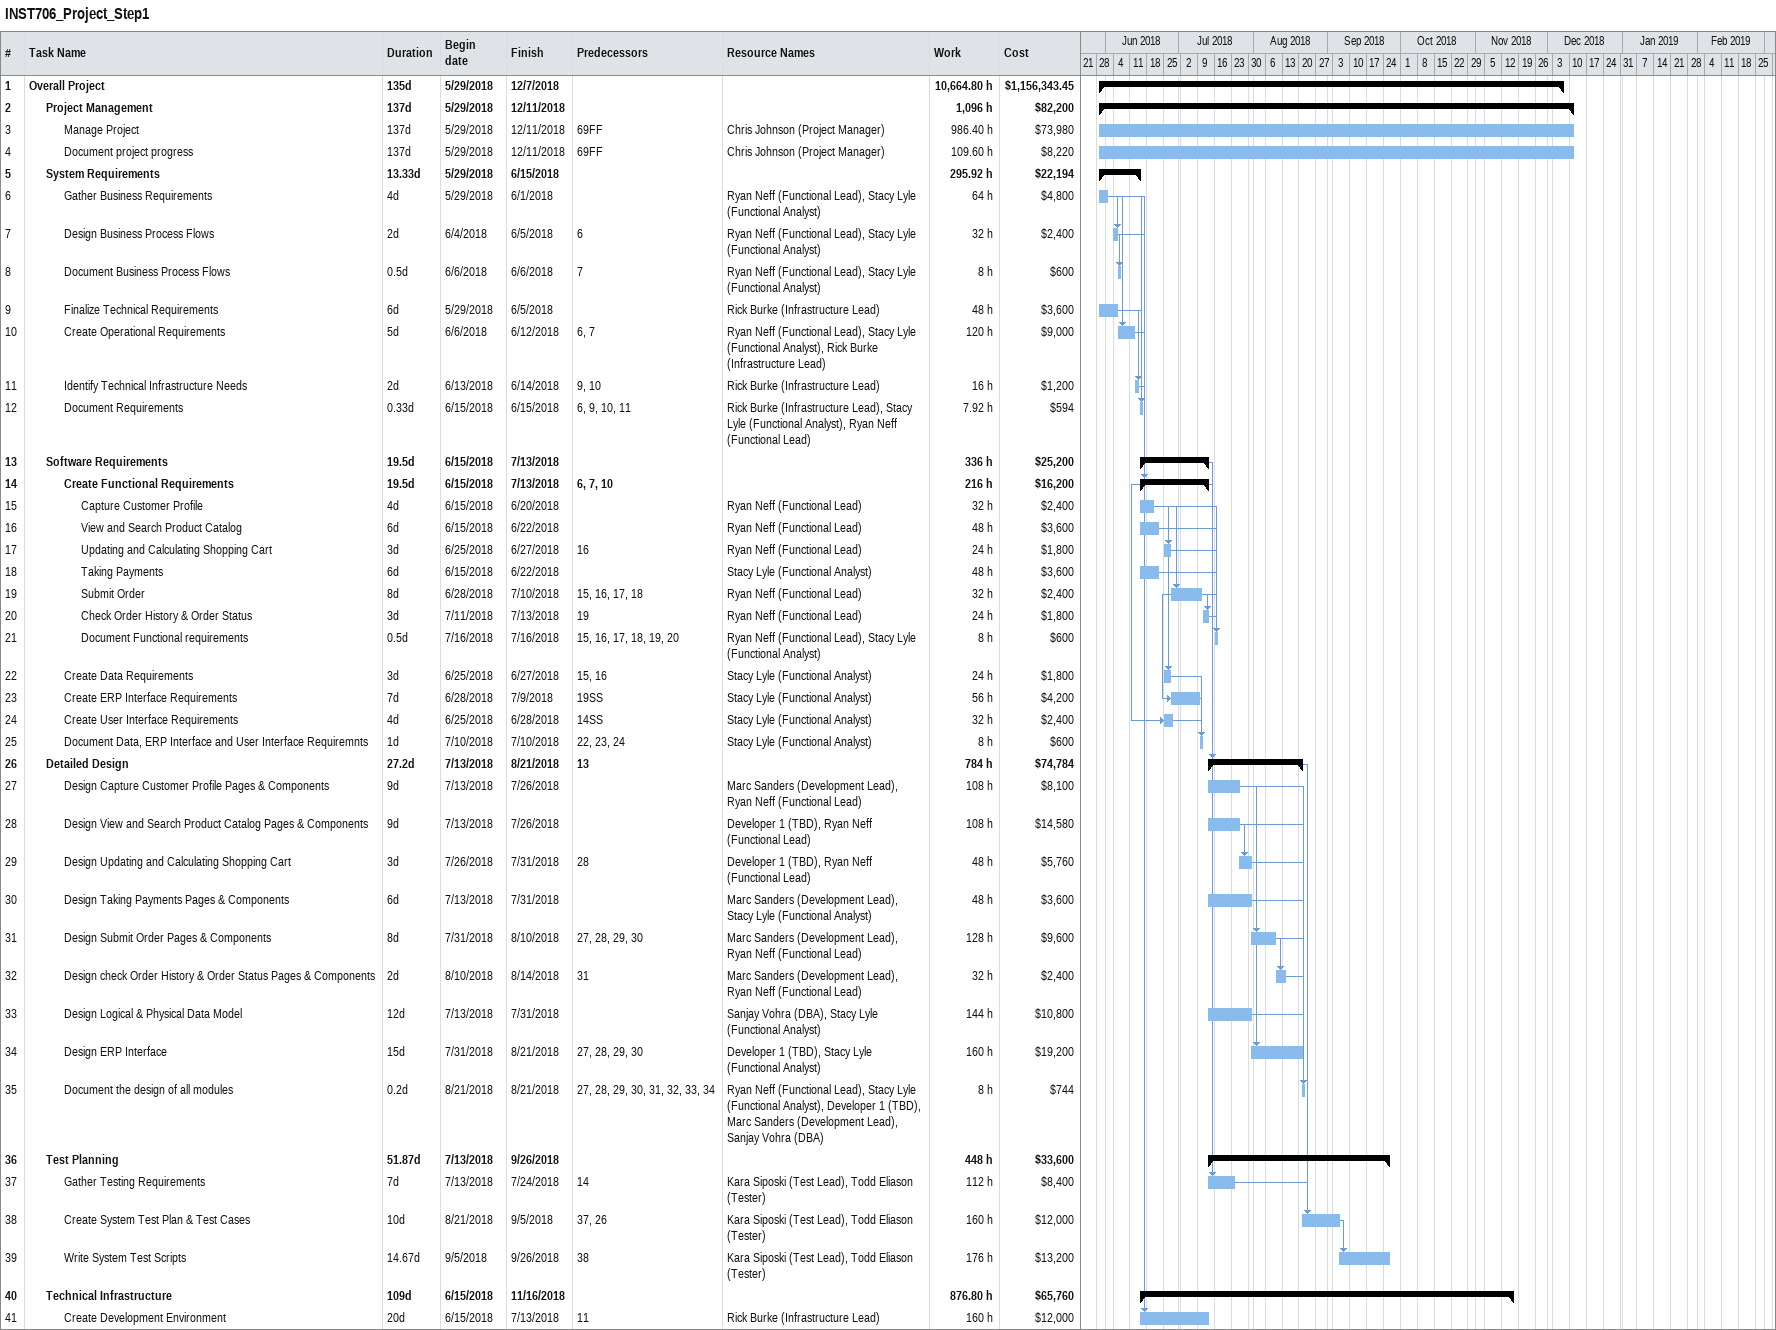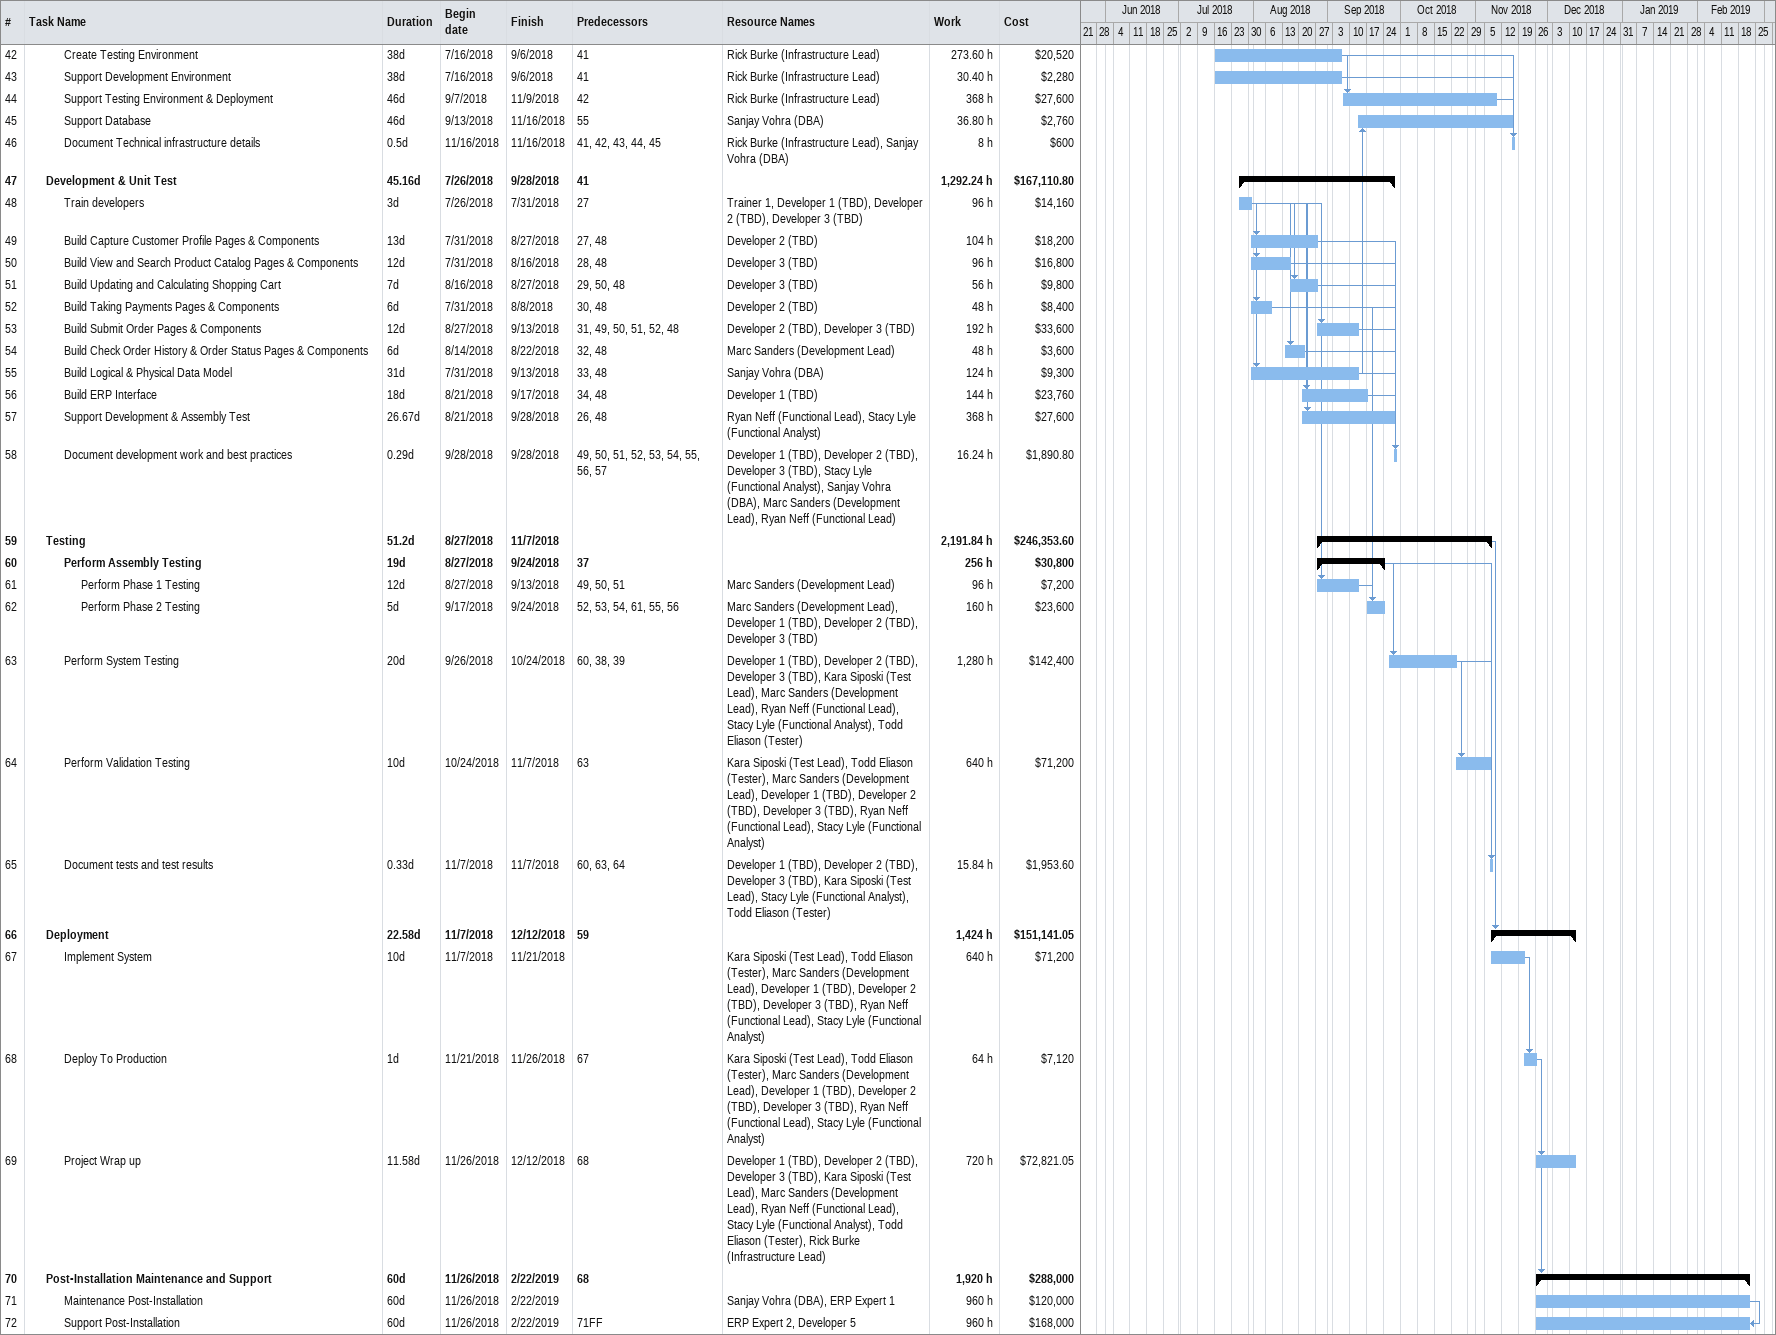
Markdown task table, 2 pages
INST706_Project_Step1

| ID | Level | Task | Duration | Start | Finish | Predecessors | Resources | Work (h) | Cost ($) |
|---|---|---|---|---|---|---|---|---|---|
| 1 | 1 | **Overall Project** | 135d | 2018-05-29 | 2018-12-07 |  |  | 10664.80 | 1156343.45 |
| 2 | 2 | **Project Management** | 137d | 2018-05-29 | 2018-12-11 |  |  | 1096 | 82200 |
| 3 | 3 | Manage Project | 137d | 2018-05-29 | 2018-12-11 | 69FF | Chris Johnson (Project Manager) | 986.40 | 73980 |
| 4 | 3 | Document project progress | 137d | 2018-05-29 | 2018-12-11 | 69FF | Chris Johnson (Project Manager) | 109.60 | 8220 |
| 5 | 2 | **System Requirements** | 13.33d | 2018-05-29 | 2018-06-15 |  |  | 295.92 | 22194 |
| 6 | 3 | Gather Business Requirements | 4d | 2018-05-29 | 2018-06-01 |  | Ryan Neff (Functional Lead), Stacy Lyle (Functional Analyst) | 64 | 4800 |
| 7 | 3 | Design Business Process Flows | 2d | 2018-06-04 | 2018-06-05 | 6 | Ryan Neff (Functional Lead), Stacy Lyle (Functional Analyst) | 32 | 2400 |
| 8 | 3 | Document Business Process Flows | 0.5d | 2018-06-06 | 2018-06-06 | 7 | Ryan Neff (Functional Lead), Stacy Lyle (Functional Analyst) | 8 | 600 |
| 9 | 3 | Finalize Technical Requirements | 6d | 2018-05-29 | 2018-06-05 |  | Rick Burke (Infrastructure Lead) | 48 | 3600 |
| 10 | 3 | Create Operational Requirements | 5d | 2018-06-06 | 2018-06-12 | 6, 7 | Ryan Neff (Functional Lead), Stacy Lyle (Functional Analyst), Rick Burke (Infrastructure Lead) | 120 | 9000 |
| 11 | 3 | Identify Technical Infrastructure Needs | 2d | 2018-06-13 | 2018-06-14 | 9, 10 | Rick Burke (Infrastructure Lead) | 16 | 1200 |
| 12 | 3 | Document Requirements | 0.33d | 2018-06-15 | 2018-06-15 | 6, 9, 10, 11 | Rick Burke (Infrastructure Lead), Stacy Lyle (Functional Analyst), Ryan Neff (Functional Lead) | 7.92 | 594 |
| 13 | 2 | **Software Requirements** | 19.5d | 2018-06-15 | 2018-07-13 |  |  | 336 | 25200 |
| 14 | 3 | **Create Functional Requirements** | 19.5d | 2018-06-15 | 2018-07-13 | 6, 7, 10 |  | 216 | 16200 |
| 15 | 4 | Capture Customer Profile | 4d | 2018-06-15 | 2018-06-20 |  | Ryan Neff (Functional Lead) | 32 | 2400 |
| 16 | 4 | View and Search Product Catalog | 6d | 2018-06-15 | 2018-06-22 |  | Ryan Neff (Functional Lead) | 48 | 3600 |
| 17 | 4 | Updating and Calculating Shopping Cart | 3d | 2018-06-25 | 2018-06-27 | 16 | Ryan Neff (Functional Lead) | 24 | 1800 |
| 18 | 4 | Taking Payments | 6d | 2018-06-15 | 2018-06-22 |  | Stacy Lyle (Functional Analyst) | 48 | 3600 |
| 19 | 4 | Submit Order | 8d | 2018-06-28 | 2018-07-10 | 15, 16, 17, 18 | Ryan Neff (Functional Lead) | 32 | 2400 |
| 20 | 4 | Check Order History & Order Status | 3d | 2018-07-11 | 2018-07-13 | 19 | Ryan Neff (Functional Lead) | 24 | 1800 |
| 21 | 4 | Document Functional requirements | 0.5d | 2018-07-16 | 2018-07-16 | 15, 16, 17, 18, 19, 20 | Ryan Neff (Functional Lead), Stacy Lyle (Functional Analyst) | 8 | 600 |
| 22 | 3 | Create Data Requirements | 3d | 2018-06-25 | 2018-06-27 | 15, 16 | Stacy Lyle (Functional Analyst) | 24 | 1800 |
| 23 | 3 | Create ERP Interface Requirements | 7d | 2018-06-28 | 2018-07-09 | 19SS | Stacy Lyle (Functional Analyst) | 56 | 4200 |
| 24 | 3 | Create User Interface Requirements | 4d | 2018-06-25 | 2018-06-28 | 14SS | Stacy Lyle (Functional Analyst) | 32 | 2400 |
| 25 | 3 | Document Data, ERP Interface and User Interface Requiremnts | 1d | 2018-07-10 | 2018-07-10 | 22, 23, 24 | Stacy Lyle (Functional Analyst) | 8 | 600 |
| 26 | 2 | **Detailed Design** | 27.2d | 2018-07-13 | 2018-08-21 | 13 |  | 784 | 74784 |
| 27 | 3 | Design Capture Customer Profile Pages & Components | 9d | 2018-07-13 | 2018-07-26 |  | Marc Sanders (Development Lead), Ryan Neff (Functional Lead) | 108 | 8100 |
| 28 | 3 | Design View and Search Product Catalog Pages & Components | 9d | 2018-07-13 | 2018-07-26 |  | Developer 1 (TBD), Ryan Neff (Functional Lead) | 108 | 14580 |
| 29 | 3 | Design Updating and Calculating Shopping Cart | 3d | 2018-07-26 | 2018-07-31 | 28 | Developer 1 (TBD), Ryan Neff (Functional Lead) | 48 | 5760 |
| 30 | 3 | Design Taking Payments Pages & Components | 6d | 2018-07-13 | 2018-07-31 |  | Marc Sanders (Development Lead), Stacy Lyle (Functional Analyst) | 48 | 3600 |
| 31 | 3 | Design Submit Order Pages & Components | 8d | 2018-07-31 | 2018-08-10 | 27, 28, 29, 30 | Marc Sanders (Development Lead), Ryan Neff (Functional Lead) | 128 | 9600 |
| 32 | 3 | Design check Order History & Order Status Pages & Components | 2d | 2018-08-10 | 2018-08-14 | 31 | Marc Sanders (Development Lead), Ryan Neff (Functional Lead) | 32 | 2400 |
| 33 | 3 | Design Logical & Physical Data Model | 12d | 2018-07-13 | 2018-07-31 |  | Sanjay Vohra (DBA), Stacy Lyle (Functional Analyst) | 144 | 10800 |
| 34 | 3 | Design ERP Interface | 15d | 2018-07-31 | 2018-08-21 | 27, 28, 29, 30 | Developer 1 (TBD), Stacy Lyle (Functional Analyst) | 160 | 19200 |
| 35 | 3 | Document the design of all modules | 0.2d | 2018-08-21 | 2018-08-21 | 27, 28, 29, 30, 31, 32, 33, 34 | Ryan Neff (Functional Lead), Stacy Lyle (Functional Analyst), Developer 1 (TBD), Marc Sanders (Development Lead), Sanjay Vohra (DBA) | 8 | 744 |
| 36 | 2 | **Test Planning** | 51.87d | 2018-07-13 | 2018-09-26 |  |  | 448 | 33600 |
| 37 | 3 | Gather Testing Requirements | 7d | 2018-07-13 | 2018-07-24 | 14 | Kara Siposki (Test Lead), Todd Eliason (Tester) | 112 | 8400 |
| 38 | 3 | Create System Test Plan & Test Cases | 10d | 2018-08-21 | 2018-09-05 | 37, 26 | Kara Siposki (Test Lead), Todd Eliason (Tester) | 160 | 12000 |
| 39 | 3 | Write System Test Scripts | 14.67d | 2018-09-05 | 2018-09-26 | 38 | Kara Siposki (Test Lead), Todd Eliason (Tester) | 176 | 13200 |
| 40 | 2 | **Technical Infrastructure** | 109d | 2018-06-15 | 2018-11-16 |  |  | 876.80 | 65760 |
| 41 | 3 | Create Development Environment | 20d | 2018-06-15 | 2018-07-13 | 11 | Rick Burke (Infrastructure Lead) | 160 | 12000 |
| 42 | 3 | Create Testing Environment | 38d | 2018-07-16 | 2018-09-06 | 41 | Rick Burke (Infrastructure Lead) | 273.60 | 20520 |
| 43 | 3 | Support Development Environment | 38d | 2018-07-16 | 2018-09-06 | 41 | Rick Burke (Infrastructure Lead) | 30.40 | 2280 |
| 44 | 3 | Support Testing Environment & Deployment | 46d | 2018-09-07 | 2018-11-09 | 42 | Rick Burke (Infrastructure Lead) | 368 | 27600 |
| 45 | 3 | Support Database | 46d | 2018-09-13 | 2018-11-16 | 55 | Sanjay Vohra (DBA) | 36.80 | 2760 |
| 46 | 3 | Document Technical infrastructure details | 0.5d | 2018-11-16 | 2018-11-16 | 41, 42, 43, 44, 45 | Rick Burke (Infrastructure Lead), Sanjay Vohra (DBA) | 8 | 600 |
| 47 | 2 | **Development & Unit Test** | 45.16d | 2018-07-26 | 2018-09-28 | 41 |  | 1292.24 | 167110.80 |
| 48 | 3 | Train developers | 3d | 2018-07-26 | 2018-07-31 | 27 | Trainer 1, Developer 1 (TBD), Developer 2 (TBD), Developer 3 (TBD) | 96 | 14160 |
| 49 | 3 | Build Capture Customer Profile Pages & Components | 13d | 2018-07-31 | 2018-08-27 | 27, 48 | Developer 2 (TBD) | 104 | 18200 |
| 50 | 3 | Build View and Search Product Catalog Pages & Components | 12d | 2018-07-31 | 2018-08-16 | 28, 48 | Developer 3 (TBD) | 96 | 16800 |
| 51 | 3 | Build Updating and Calculating Shopping Cart | 7d | 2018-08-16 | 2018-08-27 | 29, 50, 48 | Developer 3 (TBD) | 56 | 9800 |
| 52 | 3 | Build Taking Payments Pages & Components | 6d | 2018-07-31 | 2018-08-08 | 30, 48 | Developer 2 (TBD) | 48 | 8400 |
| 53 | 3 | Build Submit Order Pages & Components | 12d | 2018-08-27 | 2018-09-13 | 31, 49, 50, 51, 52, 48 | Developer 2 (TBD), Developer 3 (TBD) | 192 | 33600 |
| 54 | 3 | Build Check Order History & Order Status Pages & Components | 6d | 2018-08-14 | 2018-08-22 | 32, 48 | Marc Sanders (Development Lead) | 48 | 3600 |
| 55 | 3 | Build Logical & Physical Data Model | 31d | 2018-07-31 | 2018-09-13 | 33, 48 | Sanjay Vohra (DBA) | 124 | 9300 |
| 56 | 3 | Build ERP Interface | 18d | 2018-08-21 | 2018-09-17 | 34, 48 | Developer 1 (TBD) | 144 | 23760 |
| 57 | 3 | Support Development & Assembly Test | 26.67d | 2018-08-21 | 2018-09-28 | 26, 48 | Ryan Neff (Functional Lead), Stacy Lyle (Functional Analyst) | 368 | 27600 |
| 58 | 3 | Document development work and best practices | 0.29d | 2018-09-28 | 2018-09-28 | 49, 50, 51, 52, 53, 54, 55, 56, 57 | Developer 1 (TBD), Developer 2 (TBD), Developer 3 (TBD), Stacy Lyle (Functional Analyst), Sanjay Vohra (DBA), Marc Sanders (Development Lead), Ryan Neff (Functional Lead) | 16.24 | 1890.80 |
| 59 | 2 | **Testing** | 51.2d | 2018-08-27 | 2018-11-07 |  |  | 2191.84 | 246353.60 |
| 60 | 3 | **Perform Assembly Testing** | 19d | 2018-08-27 | 2018-09-24 | 37 |  | 256 | 30800 |
| 61 | 4 | Perform Phase 1 Testing | 12d | 2018-08-27 | 2018-09-13 | 49, 50, 51 | Marc Sanders (Development Lead) | 96 | 7200 |
| 62 | 4 | Perform Phase 2 Testing | 5d | 2018-09-17 | 2018-09-24 | 52, 53, 54, 61, 55, 56 | Marc Sanders (Development Lead), Developer 1 (TBD), Developer 2 (TBD), Developer 3 (TBD) | 160 | 23600 |
| 63 | 3 | Perform System Testing | 20d | 2018-09-26 | 2018-10-24 | 60, 38, 39 | Developer 1 (TBD), Developer 2 (TBD), Developer 3 (TBD), Kara Siposki (Test Lead), Marc Sanders (Development Lead), Ryan Neff (Functional Lead), Stacy Lyle (Functional Analyst), Todd Eliason (Tester) | 1280 | 142400 |
| 64 | 3 | Perform Validation Testing | 10d | 2018-10-24 | 2018-11-07 | 63 | Kara Siposki (Test Lead), Todd Eliason (Tester), Marc Sanders (Development Lead), Developer 1 (TBD), Developer 2 (TBD), Developer 3 (TBD), Ryan Neff (Functional Lead), Stacy Lyle (Functional Analyst) | 640 | 71200 |
| 65 | 3 | Document tests and test results | 0.33d | 2018-11-07 | 2018-11-07 | 60, 63, 64 | Developer 1 (TBD), Developer 2 (TBD), Developer 3 (TBD), Kara Siposki (Test Lead), Stacy Lyle (Functional Analyst), Todd Eliason (Tester) | 15.84 | 1953.60 |
| 66 | 2 | **Deployment** | 22.58d | 2018-11-07 | 2018-12-12 | 59 |  | 1424 | 151141.05 |
| 67 | 3 | Implement System | 10d | 2018-11-07 | 2018-11-21 |  | Kara Siposki (Test Lead), Todd Eliason (Tester), Marc Sanders (Development Lead), Developer 1 (TBD), Developer 2 (TBD), Developer 3 (TBD), Ryan Neff (Functional Lead), Stacy Lyle (Functional Analyst) | 640 | 71200 |
| 68 | 3 | Deploy To Production | 1d | 2018-11-21 | 2018-11-26 | 67 | Kara Siposki (Test Lead), Todd Eliason (Tester), Marc Sanders (Development Lead), Developer 1 (TBD), Developer 2 (TBD), Developer 3 (TBD), Ryan Neff (Functional Lead), Stacy Lyle (Functional Analyst) | 64 | 7120 |
| 69 | 3 | Project Wrap up | 11.58d | 2018-11-26 | 2018-12-12 | 68 | Developer 1 (TBD), Developer 2 (TBD), Developer 3 (TBD), Kara Siposki (Test Lead), Marc Sanders (Development Lead), Ryan Neff (Functional Lead), Stacy Lyle (Functional Analyst), Todd Eliason (Tester), Rick Burke (Infrastructure Lead) | 720 | 72821.05 |
| 70 | 2 | **Post-Installation Maintenance and Support** | 60d | 2018-11-26 | 2019-02-22 | 68 |  | 1920 | 288000 |
| 71 | 3 | Maintenance Post-Installation | 60d | 2018-11-26 | 2019-02-22 |  | Sanjay Vohra (DBA), ERP Expert 1 | 960 | 120000 |
| 72 | 3 | Support Post-Installation | 60d | 2018-11-26 | 2019-02-22 | 71FF | ERP Expert 2, Developer 5 | 960 | 168000 |
